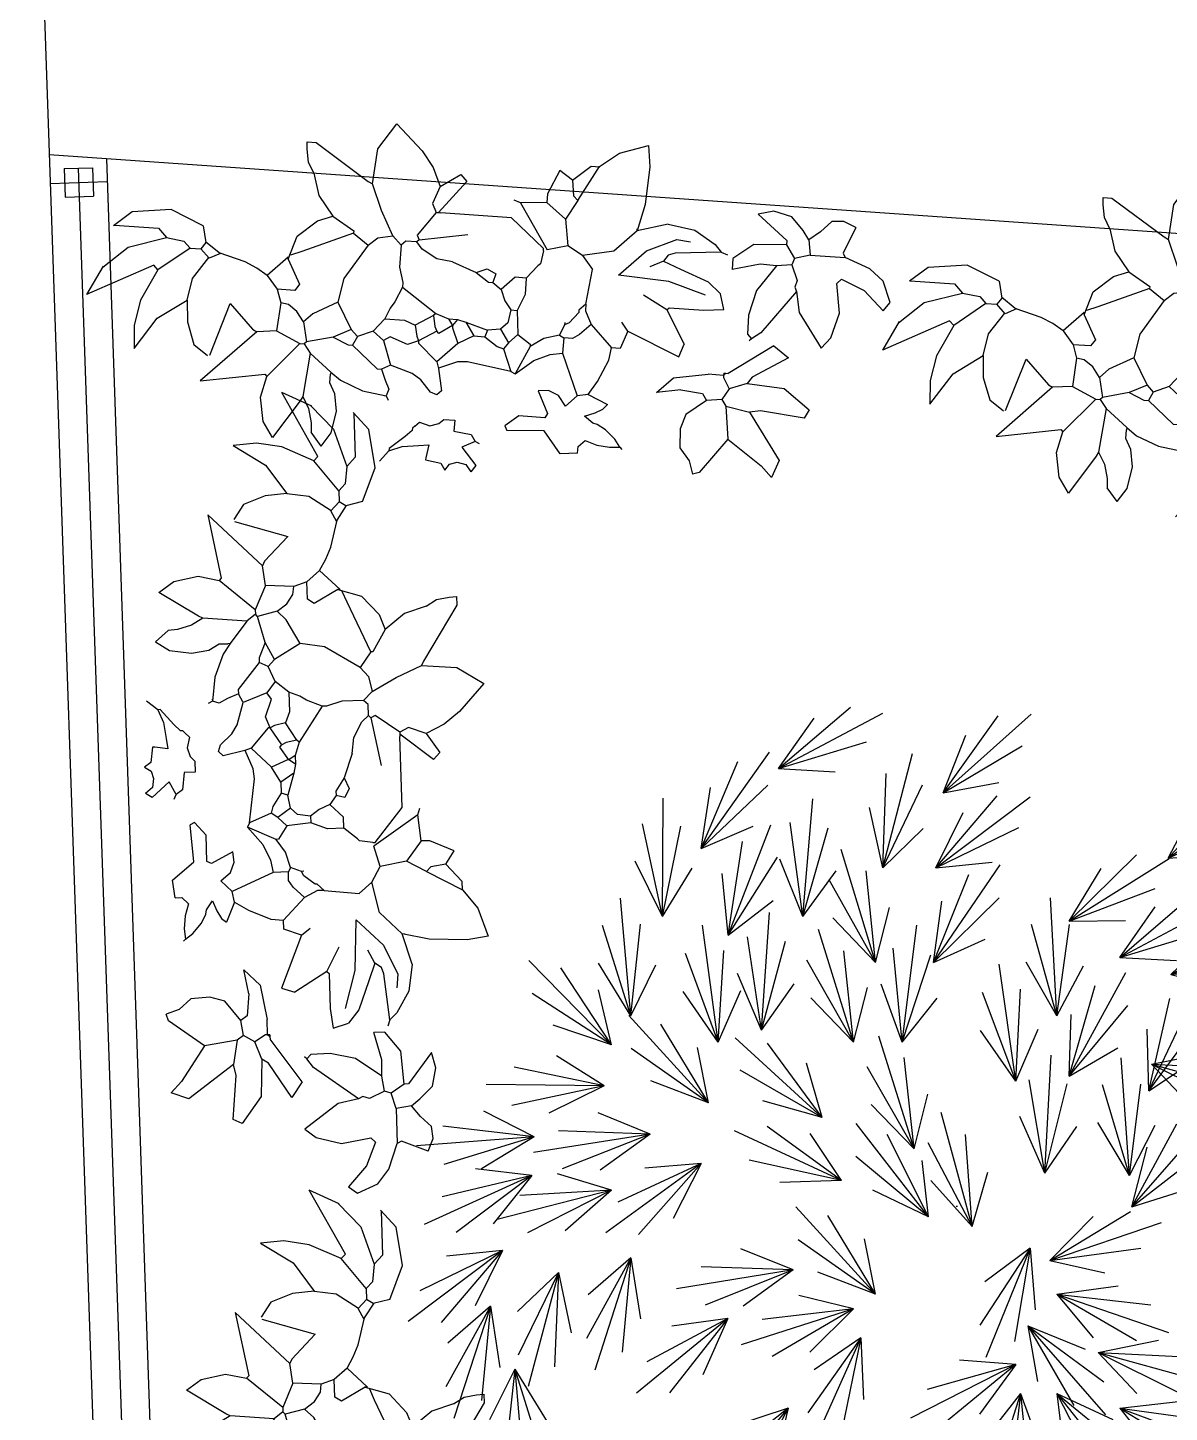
# Model space of a CAD drawing. Extents: x 4528.4 to 4562.1, y -3722.5 to -3696.6.
# Drawn here: x 4530.965 to 4532.969, y -3703.905 to -3701.476 of the extents above; entities that cross this region are included whole.
import ezdxf

# ---------------------------------------------------------------- set-up
doc = ezdxf.new("R2010")
doc.units = 0
doc.layers.get('0').update_dxf_attribs({"true_color": 0xffffff})
for name, color, linetype, true_color in [('alberi', 74, 'Continuous', 0x4c9900), ('infissi', 83, 'Continuous', 0x7fcc66), ('planim', 1, 'Continuous', 0xff0000), ('retino', 4, 'Continuous', 0x00ffff), ('verde', 82, 'Continuous', 0x33cc00)]:
    doc.layers.add(name, color=color, linetype=linetype, true_color=true_color)

# ---------------------------------------------------------------- blocks, each defined once
blk = doc.blocks.new('albero032')
for p, q in [((-0.044, 0.8081), (0.0551, 0.9786)), ((-0.044, 0.8081), (0.0039, 0.9586)), ((0.0652, 0.7919), (0.1736, 0.9567)), ((0.0652, 0.7919), (0.1213, 0.9395)), ((-0.044, 0.8081), (0.0574, 0.9236)), ((-0.044, 0.8081), (-0.0379, 0.911)), ((-0.125, 0.7069), (-0.0926, 0.9015)), ((0.0652, 0.7919), (0.1729, 0.9017)), ((0.0652, 0.7919), (0.077, 0.8943)), ((0.1542, 0.7797), (0.2757, 0.8807)), ((-0.125, 0.7069), (-0.1335, 0.8647)), ((0.1542, 0.7797), (0.3297, 0.8699)), ((0.1542, 0.7797), (0.2149, 0.8631)), ((-0.125, 0.7069), (-0.071, 0.8509)), ((-0.044, 0.8081), (0.0389, 0.8532)), ((0.0652, 0.7919), (0.1505, 0.8324)), ((0.1542, 0.7797), (0.302, 0.8224)), ((-0.6606, 0.6163), (-0.5895, 0.8004)), ((-0.125, 0.7069), (-0.1557, 0.8054)), ((-0.6606, 0.6163), (-0.637, 0.7725)), ((-0.5134, 0.5815), (-0.4873, 0.7771)), ((-0.125, 0.7069), (-0.0634, 0.7785)), ((-0.04, 0.6948), (0.0909, 0.7833)), ((-0.04, 0.6948), (0.0286, 0.7718)), ((-0.04, 0.6948), (0.1435, 0.7672)), ((0.1542, 0.7797), (0.2484, 0.773)), ((0.2554, 0.7231), (0.3471, 0.7702)), ((-0.6606, 0.6163), (-0.5786, 0.7464)), ((-0.2221, 0.5532), (-0.1981, 0.749)), ((0.1057, 0.6301), (0.2111, 0.7477)), ((0.1057, 0.6301), (0.2661, 0.7449)), ((0.2554, 0.7231), (0.4094, 0.7584)), ((-0.6606, 0.6163), (-0.6707, 0.719)), ((-0.5134, 0.5815), (-0.5269, 0.7389)), ((-0.5134, 0.5815), (-0.4641, 0.7272)), ((-0.04, 0.6948), (0.1112, 0.7226)), ((0.1057, 0.6301), (0.1535, 0.7214)), ((0.2554, 0.7231), (0.4526, 0.7244)), ((0.2554, 0.7231), (0.3364, 0.6746)), ((0.2554, 0.7231), (0.4065, 0.6945)), ((-0.7614, 0.5036), (-0.7418, 0.6999)), ((-0.4487, 0.537), (-0.3629, 0.7147)), ((-0.2221, 0.5532), (-0.2373, 0.7104)), ((-0.2221, 0.5532), (-0.1743, 0.6994)), ((-0.04, 0.6948), (0.0531, 0.6788)), ((0.2149, 0.6705), (0.3144, 0.6977)), ((-0.6606, 0.6163), (-0.5857, 0.674)), ((-0.5134, 0.5815), (-0.5473, 0.6789)), ((-0.4487, 0.537), (-0.4125, 0.6908)), ((0.1057, 0.6301), (0.2456, 0.6938)), ((0.2149, 0.6705), (0.3729, 0.6734)), ((-0.7614, 0.5036), (-0.7802, 0.6605)), ((-0.7614, 0.5036), (-0.7169, 0.6508)), ((-0.6186, 0.4561), (-0.6001, 0.6525)), ((-0.5134, 0.5815), (-0.4541, 0.655)), ((-0.4487, 0.537), (-0.3564, 0.6601)), ((-0.2221, 0.5532), (-0.257, 0.6503)), ((0.2149, 0.6705), (0.4082, 0.6312)), ((0.2149, 0.6705), (0.2842, 0.6064)), ((0.2149, 0.6705), (0.3569, 0.6114)), ((-0.4487, 0.537), (-0.4505, 0.6402)), ((-0.2221, 0.5532), (-0.1636, 0.6274)), ((-0.1209, 0.5654), (0.0148, 0.6462)), ((-0.1209, 0.5654), (-0.048, 0.6383)), ((-0.1209, 0.5654), (0.0664, 0.6271)), ((0.1057, 0.6301), (0.1999, 0.6372)), ((-0.6186, 0.4561), (-0.6382, 0.6129)), ((-0.6186, 0.4561), (-0.5749, 0.6036)), ((0.1502, 0.5815), (0.2504, 0.6057)), ((-0.7614, 0.5036), (-0.7985, 0.5999)), ((-0.7614, 0.5036), (-0.7046, 0.5791)), ((-0.4527, 0.3914), (-0.5079, 0.5808)), ((-0.4487, 0.537), (-0.3694, 0.5884)), ((-0.2504, 0.3995), (-0.299, 0.5907)), ((-0.1209, 0.5654), (0.0317, 0.5844)), ((-0.0279, 0.4723), (0.0888, 0.5789)), ((0.1502, 0.5815), (0.3422, 0.5364)), ((0.1502, 0.5815), (0.2176, 0.5153)), ((0.1502, 0.5815), (0.2903, 0.5182)), ((0.1502, 0.5815), (0.3081, 0.5796)), ((-0.1209, 0.5654), (-0.0289, 0.544)), ((-0.0279, 0.4723), (0.1432, 0.5706)), ((-0.0279, 0.4723), (0.0288, 0.5585)), ((-0.6186, 0.4561), (-0.6562, 0.5522)), ((-0.4527, 0.3914), (-0.4665, 0.5446)), ((-0.2504, 0.3995), (-0.3216, 0.5405)), ((-0.2504, 0.3995), (-0.2589, 0.5531)), ((-0.2059, 0.4561), (-0.0739, 0.543)), ((-0.2059, 0.4561), (-0.1363, 0.5323)), ((-0.651, 0.3388), (-0.7141, 0.5257)), ((-0.6186, 0.4561), (-0.5622, 0.5319)), ((-0.4527, 0.3914), (-0.5288, 0.5299)), ((-0.2059, 0.4561), (-0.0215, 0.5262)), ((-0.0279, 0.4723), (0.1177, 0.5218)), ((-0.651, 0.3388), (-0.6712, 0.4913)), ((-0.5134, 0.3105), (-0.5713, 0.4991)), ((-0.2504, 0.3995), (-0.2228, 0.4898)), ((0.4132, 0.3146), (0.4865, 0.4977)), ((-0.7076, 0.3065), (-0.8229, 0.4665)), ((-0.651, 0.3388), (-0.7328, 0.474)), ((-0.5134, 0.3105), (-0.5293, 0.4635)), ((-0.4527, 0.3914), (-0.5231, 0.4668)), ((-0.4527, 0.3914), (-0.4282, 0.4826)), ((-0.3637, 0.2782), (-0.3111, 0.4683)), ((-0.2504, 0.3995), (-0.3181, 0.4773)), ((-0.2059, 0.4561), (-0.0543, 0.4821)), ((-0.0279, 0.4723), (0.0666, 0.47)), ((0.3201, 0.2741), (0.3531, 0.4686)), ((0.4132, 0.3146), (0.4387, 0.4705)), ((-0.7076, 0.3065), (-0.7718, 0.4462)), ((-0.5134, 0.3105), (-0.5914, 0.4479)), ((-0.2221, 0.3712), (-0.0804, 0.441)), ((-0.2059, 0.4561), (-0.113, 0.439)), ((0.4132, 0.3146), (0.4968, 0.4437)), ((-0.651, 0.3388), (-0.6303, 0.431)), ((-0.3637, 0.2782), (-0.3556, 0.4359)), ((-0.2221, 0.3712), (-0.1436, 0.4382)), ((-0.2221, 0.3712), (-0.0304, 0.418)), ((0.3201, 0.2741), (0.3121, 0.4319)), ((0.3201, 0.2741), (0.3745, 0.418)), ((0.4132, 0.3146), (0.4043, 0.4173)), ((0.4941, 0.3227), (0.6036, 0.4365)), ((0.4941, 0.3227), (0.6584, 0.4318)), ((-0.7076, 0.3065), (-0.8256, 0.4116)), ((-0.651, 0.3388), (-0.7245, 0.4112)), ((-0.7076, 0.3065), (-0.715, 0.4006)), ((-0.5417, 0.2256), (-0.6349, 0.3995)), ((-0.5134, 0.3105), (-0.4902, 0.4021)), ((-0.3637, 0.2782), (-0.2949, 0.4157)), ((0.2109, 0.2256), (0.2795, 0.4105)), ((0.4941, 0.3227), (0.5451, 0.4123)), ((-0.5417, 0.2256), (-0.5869, 0.3726)), ((-0.5134, 0.3105), (-0.5848, 0.3849)), ((-0.3637, 0.2782), (-0.3839, 0.3793)), ((-0.125, 0.2458), (-0.2739, 0.3751)), ((-0.2221, 0.3712), (-0.0685, 0.3782)), ((-0.2221, 0.3712), (-0.132, 0.3427)), ((0.1178, 0.1892), (0.1704, 0.3793)), ((0.2109, 0.2256), (0.2324, 0.3821)), ((0.3201, 0.2741), (0.2897, 0.3727)), ((0.4132, 0.3146), (0.4887, 0.3713)), ((0.4941, 0.3227), (0.6362, 0.3815)), ((-0.7076, 0.3065), (-0.7992, 0.354)), ((-0.3192, 0.2741), (-0.4975, 0.3584)), ((-0.3192, 0.2741), (-0.443, 0.3654)), ((-0.3192, 0.2741), (-0.3712, 0.3529)), ((-0.125, 0.2458), (-0.2195, 0.3671)), ((0.2109, 0.2256), (0.2912, 0.3567)), ((-0.5417, 0.2256), (-0.6448, 0.3453)), ((-0.3637, 0.2782), (-0.2949, 0.3429)), ((-0.125, 0.2458), (-0.1538, 0.3358)), ((0.1178, 0.1892), (0.1259, 0.3469)), ((0.1178, 0.1892), (0.1866, 0.3267)), ((0.2109, 0.2256), (0.1994, 0.3281)), ((0.3201, 0.2741), (0.382, 0.3455)), ((0.4941, 0.3227), (0.5885, 0.3265)), ((-0.6024, 0.1406), (-0.707, 0.3079)), ((-0.5417, 0.2256), (-0.5366, 0.3199)), ((-0.3192, 0.2741), (-0.4732, 0.309)), ((-0.125, 0.2458), (-0.2639, 0.321)), ((0.0207, 0.1204), (0.0849, 0.3069)), ((0.571, 0.2701), (0.6593, 0.3234)), ((0.571, 0.2701), (0.7221, 0.316)), ((-0.6024, 0.1406), (-0.6573, 0.2843)), ((-0.5417, 0.2256), (-0.6262, 0.2848)), ((-0.1776, 0.2418), (-0.2616, 0.2848)), ((-0.0359, 0.1083), (-0.099, 0.2952)), ((0.1178, 0.1892), (0.0976, 0.2903)), ((0.2109, 0.2256), (0.2849, 0.2842)), ((0.304, 0.1892), (0.4348, 0.2776)), ((0.571, 0.2701), (0.7677, 0.2851)), ((-0.3192, 0.2741), (-0.4223, 0.2714)), ((-0.1776, 0.2418), (-0.3302, 0.2604)), ((-0.125, 0.2458), (-0.2249, 0.2711)), ((-0.0359, 0.1083), (-0.0561, 0.2607)), ((0.0207, 0.1204), (0.0385, 0.2774)), ((0.304, 0.1892), (0.3726, 0.2662)), ((0.304, 0.1892), (0.4875, 0.2615)), ((0.571, 0.2701), (0.6552, 0.2274)), ((0.571, 0.2701), (0.7237, 0.2521)), ((-0.6024, 0.1406), (-0.7132, 0.2532)), ((-0.6024, 0.1406), (-0.6036, 0.2351)), ((-0.3435, 0.1406), (-0.5166, 0.2353)), ((-0.3435, 0.1406), (-0.4617, 0.239)), ((-0.1776, 0.2418), (-0.3743, 0.2275)), ((-0.1776, 0.2418), (-0.3289, 0.1964)), ((-0.1776, 0.2418), (-0.266, 0.1888)), ((-0.0359, 0.1083), (-0.1177, 0.2434)), ((0.0207, 0.1204), (0.0978, 0.2535)), ((0.1178, 0.1892), (0.1866, 0.2539)), ((0.1866, 0.1204), (0.2865, 0.2428)), ((0.1866, 0.1204), (0.3415, 0.2426)), ((0.393, 0.1811), (0.5336, 0.2531)), ((0.393, 0.1811), (0.4704, 0.2492)), ((-0.3435, 0.1406), (-0.3908, 0.2224)), ((0.0207, 0.1204), (0.0067, 0.2226)), ((0.1866, 0.1204), (0.2301, 0.2139)), ((0.304, 0.1892), (0.4552, 0.217)), ((0.393, 0.1811), (0.5839, 0.2307)), ((0.5467, 0.2175), (0.5368, 0.1236)), ((0.5467, 0.2175), (0.6308, 0.0391)), ((0.5467, 0.2175), (0.5842, 0.0684)), ((0.5467, 0.2175), (0.6435, 0.0926)), ((0.5467, 0.2175), (0.628, 0.154)), ((0.6236, 0.2175), (0.7888, 0.1097)), ((0.6236, 0.2175), (0.6644, 0.1323)), ((0.6236, 0.2175), (0.7338, 0.1102)), ((0.6236, 0.2175), (0.7715, 0.1619)), ((0.6236, 0.2175), (0.7261, 0.2061)), ((-0.6024, 0.1406), (-0.6906, 0.1941)), ((-0.0359, 0.1083), (-0.0153, 0.2004)), ((0.0733, 0.0719), (0.2222, 0.2013)), ((0.0733, 0.0719), (0.1672, 0.1989)), ((0.1866, 0.1204), (0.3234, 0.1906)), ((0.304, 0.1892), (0.397, 0.1732)), ((0.393, 0.1811), (0.5465, 0.1904)), ((-0.4446, 0.1204), (-0.528, 0.1649)), ((-0.3435, 0.1406), (-0.4952, 0.1845)), ((-0.0359, 0.1083), (-0.1094, 0.1807)), ((0.0207, 0.1204), (0.0933, 0.1808)), ((0.0733, 0.0719), (0.1123, 0.1674)), ((0.393, 0.1811), (0.4834, 0.1539)), ((-0.4446, 0.1204), (-0.5969, 0.1415)), ((-0.3435, 0.1406), (-0.4465, 0.144)), ((-0.1816, 0.1002), (-0.2596, 0.1534)), ((0.0733, 0.0719), (0.2066, 0.1485)), ((0.3161, 0.1366), (0.4182, 0.1513)), ((-0.4446, 0.1204), (-0.6416, 0.1094)), ((-0.4446, 0.1204), (-0.5967, 0.0776)), ((-0.4446, 0.1204), (-0.5339, 0.0689)), ((-0.1816, 0.1002), (-0.3307, 0.1377)), ((0.1866, 0.1204), (0.2804, 0.1319)), ((0.3161, 0.1366), (0.5031, 0.0738)), ((0.3161, 0.1366), (0.377, 0.0644)), ((0.3161, 0.1366), (0.4497, 0.0605)), ((0.3161, 0.1366), (0.4732, 0.12)), ((-0.1816, 0.1002), (-0.3786, 0.1106)), ((-0.1816, 0.1002), (-0.3374, 0.0741)), ((-0.1816, 0.1002), (-0.276, 0.0586)), ((0.1866, 0.0597), (0.2836, 0.0948)), ((0.4375, 0.1083), (0.5766, -0.0316)), ((0.4375, 0.1083), (0.4596, 0.0165)), ((0.4375, 0.1083), (0.5229, -0.0196)), ((0.4375, 0.1083), (0.5705, 0.0231)), ((0.4375, 0.1083), (0.5353, 0.0758)), ((0.6398, 0.1123), (0.6316, 0.0182)), ((0.6398, 0.1123), (0.7271, -0.0646)), ((0.6398, 0.1123), (0.68, -0.0361)), ((0.6398, 0.1123), (0.7388, -0.0108)), ((0.6398, 0.1123), (0.7222, 0.0503)), ((0.7855, -0.0616), (0.8876, 0.1072)), ((-0.8169, -0.0697), (-0.9485, 0.0772)), ((-0.6915, -0.0818), (-0.8103, 0.0756)), ((-0.3354, 0.0517), (-0.4222, 0.0888)), ((-0.0562, 0.0759), (0.0466, 0.0841)), ((-0.0562, 0.0759), (0.1264, 0.0013)), ((-0.0562, 0.0759), (0, 0)), ((-0.0562, 0.0759), (0.0723, -0.0086)), ((-0.0562, 0.0759), (0.0995, 0.0493)), ((0.0733, 0.0719), (0.1664, 0.0878)), ((0.1866, 0.0597), (0.3438, 0.0752)), ((0.7855, -0.0616), (0.836, 0.0881)), ((-0.8169, -0.0697), (-0.8955, 0.0625)), ((-0.6915, -0.0818), (-0.7587, 0.0565)), ((-0.3354, 0.0517), (-0.5307, 0.0238)), ((-0.3354, 0.0517), (-0.4889, 0.0597)), ((-0.3354, 0.0517), (-0.4832, -0.0041)), ((-0.3354, 0.0517), (-0.42, -0.0074)), ((0.138, 0.0517), (0.131, -0.0425)), ((0.138, 0.0517), (0.2275, -0.1241)), ((0.138, 0.0517), (0.1801, -0.0963)), ((0.138, 0.0517), (0.2385, -0.0702)), ((0.138, 0.0517), (0.2212, -0.0093)), ((0.1866, 0.0597), (0.3824, 0.036)), ((0.1866, 0.0597), (0.2608, 0.0014)), ((0.1866, 0.0597), (0.3328, 0.0122)), ((0.7855, -0.0616), (0.8889, 0.0522)), ((-0.8169, -0.0697), (-0.8342, 0.0231)), ((-0.5336, -0.0859), (-0.6964, 0.0255)), ((-0.5336, -0.0859), (-0.6414, 0.0238)), ((0.3444, 0.0233), (0.4939, -0.1054)), ((0.3444, 0.0233), (0.3736, -0.0665)), ((0.3444, 0.0233), (0.4394, -0.0976)), ((0.3444, 0.0233), (0.4836, -0.0513)), ((0.3444, 0.0233), (0.4445, -0.0015)), ((0.7855, -0.0616), (0.7934, 0.0412)), ((-0.8169, -0.0697), (-0.9453, 0.0223)), ((-0.6915, -0.0818), (-0.8117, 0.0206)), ((-0.6915, -0.0818), (-0.7009, 0.0121)), ((-0.5336, -0.0859), (-0.5726, 0.0002)), ((-0.0926, -0.0212), (-0.1834, 0.0049)), ((-0.0926, -0.0212), (-0.2829, -0.0731)), ((-0.0926, -0.0212), (-0.246, -0.0323)), ((-0.0926, -0.0212), (-0.2323, -0.0948)), ((-0.0926, -0.0212), (-0.1692, -0.0902)), ((0.2837, -0.009), (0.2639, -0.1014)), ((0.2837, -0.009), (0.3485, -0.1953)), ((0.2837, -0.009), (0.3053, -0.1613)), ((0.2837, -0.009), (0.3667, -0.1434)), ((0.2837, -0.009), (0.3578, -0.0807)), ((0.4901, -0.009), (0.4741, -0.1021)), ((0.4901, -0.009), (0.5625, -0.1925)), ((0.4901, -0.009), (0.518, -0.1602)), ((0.4901, -0.009), (0.5786, -0.1399)), ((0.4901, -0.009), (0.5671, -0.0776)), ((0.7855, -0.0616), (0.8692, -0.0179)), ((-0.8169, -0.0697), (-0.9129, -0.0321)), ((-0.6915, -0.0818), (-0.784, -0.0363)), ((-0.5336, -0.0859), (-0.6803, -0.0271)), ((-0.5336, -0.0859), (-0.6359, -0.0722)), ((-0.4001, -0.1385), (-0.5462, -0.0903)), ((-0.4001, -0.1385), (-0.4741, -0.0798)), ((0.7086, -0.1991), (0.8578, -0.0701)), ((0.7086, -0.1991), (0.8028, -0.0723)), ((-0.6915, -0.1708), (-0.83, -0.1042)), ((-0.6915, -0.1708), (-0.7572, -0.103)), ((-0.4001, -0.1385), (-0.5958, -0.1139)), ((-0.2221, -0.1182), (-0.3137, -0.0955)), ((-0.1088, -0.094), (-0.2644, -0.2152)), ((-0.1088, -0.094), (-0.246, -0.1633)), ((-0.1088, -0.094), (-0.2094, -0.2157)), ((-0.1088, -0.094), (-0.2026, -0.1049)), ((-0.1088, -0.094), (-0.1529, -0.1872)), ((0.7086, -0.1991), (0.7478, -0.1038)), ((-0.6915, -0.1708), (-0.8824, -0.1212)), ((-0.4001, -0.1385), (-0.5574, -0.1533)), ((-0.4001, -0.1385), (-0.4972, -0.1731)), ((-0.2221, -0.1182), (-0.4104, -0.1771)), ((-0.2221, -0.1182), (-0.3749, -0.135)), ((-0.2221, -0.1182), (-0.359, -0.1969)), ((-0.2221, -0.1182), (-0.2961, -0.19)), ((0.7086, -0.1991), (0.8421, -0.1228)), ((-0.5336, -0.1829), (-0.6251, -0.1594)), ((-0.8574, -0.3447), (-0.9501, -0.1707)), ((-0.6915, -0.1708), (-0.8493, -0.1652)), ((-0.6915, -0.1708), (-0.7923, -0.1926)), ((-0.5336, -0.1829), (-0.7224, -0.2401)), ((-0.5336, -0.1829), (-0.6866, -0.1983)), ((-0.5336, -0.1829), (-0.6713, -0.2605)), ((-0.5336, -0.1829), (-0.6083, -0.2541)), ((0.0207, -0.1829), (-0.1252, -0.3157)), ((0.0207, -0.1829), (-0.1108, -0.2626)), ((0.0207, -0.1829), (-0.072, -0.201)), ((0.0207, -0.1829), (-0.0703, -0.3121)), ((0.0207, -0.1829), (-0.0161, -0.2793)), ((0.7086, -0.1991), (0.8017, -0.1834)), ((-0.8574, -0.3447), (-0.9022, -0.1977)), ((-0.4001, -0.2194), (-0.4917, -0.1964)), ((0.0935, -0.2072), (0.1966, -0.2026)), ((0.0935, -0.2072), (0.2734, -0.2881)), ((0.0935, -0.2072), (0.147, -0.2851)), ((0.0935, -0.2072), (0.219, -0.2961)), ((0.0935, -0.2072), (0.2482, -0.2392)), ((0.6074, -0.2962), (0.728, -0.1941)), ((0.6074, -0.2962), (0.782, -0.2044)), ((-0.8574, -0.3447), (-0.9601, -0.2248)), ((-0.4001, -0.2194), (-0.5885, -0.2778)), ((-0.4001, -0.2194), (-0.553, -0.2357)), ((-0.4001, -0.2194), (-0.5373, -0.2977)), ((-0.4001, -0.2194), (-0.4743, -0.291)), ((0.045, -0.2194), (0.023, -0.3112)), ((0.045, -0.2194), (0.1054, -0.4071)), ((0.045, -0.2194), (0.063, -0.3721)), ((0.045, -0.2194), (0.1248, -0.3556)), ((0.045, -0.2194), (0.1174, -0.2928)), ((0.6074, -0.2962), (0.6673, -0.2122)), ((-0.8574, -0.3447), (-0.852, -0.2504)), ((-0.6105, -0.3043), (-0.6868, -0.2485)), ((-0.1695, -0.2396), (-0.2597, -0.3641)), ((-0.1695, -0.2396), (-0.2523, -0.4186)), ((-0.1695, -0.2396), (-0.2479, -0.2922)), ((-0.1695, -0.2396), (-0.2031, -0.3939)), ((-0.1695, -0.2396), (-0.166, -0.3426)), ((0.2433, -0.2638), (0.3424, -0.2354)), ((0.6074, -0.2962), (0.7548, -0.2522)), ((-0.6105, -0.3043), (-0.7583, -0.2619)), ((-0.2747, -0.2719), (-0.4078, -0.4175)), ((-0.2747, -0.2719), (-0.3984, -0.3633)), ((-0.2747, -0.2719), (-0.3653, -0.2984)), ((-0.2747, -0.2719), (-0.3535, -0.4089)), ((-0.2747, -0.2719), (-0.3025, -0.3712)), ((0.2433, -0.2638), (0.4011, -0.259)), ((0.2433, -0.2638), (0.437, -0.3007)), ((0.2433, -0.2638), (0.3134, -0.3271)), ((0.2433, -0.2638), (0.386, -0.3211)), ((-0.8574, -0.3447), (-0.9417, -0.2854)), ((-0.6105, -0.3043), (-0.8071, -0.2874)), ((0.4982, -0.3447), (0.5881, -0.2943)), ((0.6074, -0.2962), (0.7017, -0.3021)), ((-0.6105, -0.3043), (-0.7671, -0.3252)), ((-0.6105, -0.3043), (-0.7062, -0.3427)), ((-0.4204, -0.3731), (-0.4976, -0.3187)), ((-0.0198, -0.3205), (-0.0552, -0.408)), ((-0.0198, -0.3205), (-0.0248, -0.4742)), ((-0.0198, -0.3205), (0.0118, -0.5152)), ((-0.0198, -0.3205), (0.0388, -0.4672)), ((-0.0198, -0.3205), (0.0409, -0.4039)), ((0.4982, -0.3447), (0.6507, -0.3038)), ((-0.5793, -0.4289), (-0.7093, -0.3467)), ((-0.4204, -0.3731), (-0.5689, -0.3334)), ((0.2109, -0.3286), (0.3609, -0.4567)), ((0.2109, -0.3286), (0.2404, -0.4183)), ((0.2109, -0.3286), (0.3064, -0.4491)), ((0.2109, -0.3286), (0.3504, -0.4026)), ((0.2109, -0.3286), (0.3111, -0.353)), ((0.4982, -0.3447), (0.6952, -0.3361)), ((0.4982, -0.3447), (0.581, -0.3902)), ((0.4982, -0.3447), (0.6502, -0.3677)), ((-0.7238, -0.4742), (-0.8846, -0.3599)), ((-0.7238, -0.4742), (-0.8297, -0.3626)), ((-0.5793, -0.4289), (-0.7632, -0.3576)), ((-0.5793, -0.4289), (-0.6368, -0.354)), ((-0.4204, -0.3731), (-0.6172, -0.3599)), ((0.3727, -0.3569), (0.4755, -0.3487)), ((0.3727, -0.3569), (0.5553, -0.4315)), ((0.3727, -0.3569), (0.4289, -0.4328)), ((0.3727, -0.3569), (0.5012, -0.4414)), ((0.3727, -0.3569), (0.5284, -0.3835)), ((-0.7238, -0.4742), (-0.7612, -0.3874)), ((-0.4204, -0.3731), (-0.5765, -0.397)), ((-0.4204, -0.3731), (-0.5153, -0.4133)), ((0.6317, -0.4904), (0.7438, -0.3791)), ((0.6317, -0.4904), (0.7985, -0.385)), ((-0.7238, -0.4742), (-0.8694, -0.4128)), ((-0.5793, -0.4289), (-0.7354, -0.4051)), ((-0.4001, -0.4459), (-0.4866, -0.408)), ((0.6317, -0.4904), (0.6847, -0.4019)), ((-0.5793, -0.4289), (-0.6819, -0.4389)), ((-0.4001, -0.4459), (-0.5536, -0.4365)), ((0.0612, -0.4297), (0.1861, -0.5824)), ((0.0612, -0.4297), (0.0743, -0.5232)), ((0.0612, -0.4297), (0.1338, -0.5652)), ((0.0612, -0.4297), (0.1853, -0.5273)), ((0.0612, -0.4297), (0.1554, -0.4715)), ((0.3727, -0.4337), (0.5199, -0.5651)), ((0.3727, -0.4337), (0.4003, -0.5241)), ((0.3727, -0.4337), (0.4656, -0.5563)), ((0.3727, -0.4337), (0.5106, -0.5109)), ((0.3727, -0.4337), (0.4724, -0.4604)), ((0.6317, -0.4904), (0.7751, -0.4348)), ((-0.7238, -0.4742), (-0.8258, -0.4587)), ((-0.4001, -0.4459), (-0.5956, -0.472)), ((-0.4001, -0.4459), (-0.5484, -0.5003)), ((-0.4001, -0.4459), (-0.4852, -0.5041)), ((-0.299, -0.462), (-0.4448, -0.5948)), ((-0.299, -0.462), (-0.4305, -0.5417)), ((-0.299, -0.462), (-0.3917, -0.4801)), ((-0.299, -0.462), (-0.3899, -0.5912)), ((-0.299, -0.462), (-0.3358, -0.5584)), ((-0.1978, -0.4742), (-0.0817, -0.6336)), ((-0.1978, -0.4742), (-0.1899, -0.5683)), ((-0.1978, -0.4742), (-0.1329, -0.6136)), ((-0.1978, -0.4742), (-0.0793, -0.5786)), ((-0.1978, -0.4742), (-0.106, -0.5212)), ((-0.6105, -0.5389), (-0.7612, -0.5082)), ((-0.6105, -0.5389), (-0.6909, -0.4893)), ((0.2635, -0.4863), (0.3933, -0.6349)), ((0.2635, -0.4863), (0.2797, -0.5794)), ((0.2635, -0.4863), (0.3405, -0.6194)), ((0.2635, -0.4863), (0.3908, -0.5799)), ((0.2635, -0.4863), (0.3591, -0.5251)), ((0.6317, -0.4904), (0.7261, -0.4887)), ((0.5427, -0.551), (0.6375, -0.5105)), ((0.5427, -0.551), (0.6987, -0.5266)), ((-0.6105, -0.5389), (-0.8078, -0.5374)), ((-0.6105, -0.5389), (-0.765, -0.572)), ((-0.6105, -0.5389), (-0.7029, -0.5847)), ((-0.4446, -0.5915), (-0.5294, -0.5498)), ((0.5427, -0.551), (0.7395, -0.5635)), ((0.5427, -0.551), (0.6201, -0.6051)), ((0.5427, -0.551), (0.6914, -0.5901)), ((-0.4446, -0.5915), (-0.5976, -0.5754)), ((-0.2464, -0.5591), (-0.2825, -0.6464)), ((-0.2464, -0.5591), (-0.2525, -0.7128)), ((-0.2464, -0.5591), (-0.2162, -0.7541)), ((-0.2464, -0.5591), (-0.1889, -0.7063)), ((-0.2464, -0.5591), (-0.1863, -0.643)), ((-0.04, -0.5915), (0.0619, -0.5755)), ((0.4051, -0.5794), (0.5078, -0.5704)), ((-0.4446, -0.5915), (-0.6411, -0.609)), ((-0.4446, -0.5915), (-0.5952, -0.6393)), ((-0.4446, -0.5915), (-0.5322, -0.6459)), ((-0.04, -0.5915), (0.1477, -0.6521)), ((-0.04, -0.5915), (0.0218, -0.6629)), ((-0.04, -0.5915), (0.0945, -0.666)), ((-0.04, -0.5915), (0.1173, -0.6062)), ((0.4051, -0.5794), (0.5882, -0.6526)), ((0.4051, -0.5794), (0.4618, -0.6549)), ((0.4051, -0.5794), (0.5342, -0.6629)), ((0.4051, -0.5794), (0.561, -0.6048)), ((-0.3961, -0.6238), (-0.5365, -0.7624)), ((-0.3961, -0.6238), (-0.5243, -0.7088)), ((-0.3961, -0.6238), (-0.488, -0.6456)), ((-0.3961, -0.6238), (-0.4817, -0.7565)), ((-0.3961, -0.6238), (-0.429, -0.7216)), ((-0.1533, -0.6238), (-0.1806, -0.7143)), ((-0.1533, -0.6238), (-0.104, -0.8148)), ((-0.1533, -0.6238), (-0.1442, -0.7773)), ((-0.1533, -0.6238), (-0.0816, -0.7646)), ((-0.1533, -0.6238), (-0.0853, -0.7014)), ((0.3566, -0.6117), (0.4907, -0.7563)), ((0.3566, -0.6117), (0.3755, -0.7042)), ((0.3566, -0.6117), (0.4375, -0.7425)), ((0.3566, -0.6117), (0.4865, -0.7015)), ((0.3566, -0.6117), (0.4532, -0.6476)), ((-0.3273, -0.636), (-0.3773, -0.7161)), ((-0.3273, -0.636), (-0.3587, -0.7865)), ((-0.3273, -0.636), (-0.3296, -0.8332)), ((-0.3273, -0.636), (-0.2948, -0.7906)), ((-0.3273, -0.636), (-0.2819, -0.7286)), ((-0.0157, -0.7128), (0.0852, -0.6916)), ((-0.0157, -0.7128), (0.1749, -0.7635)), ((-0.0157, -0.7128), (0.0497, -0.781)), ((-0.0157, -0.7128), (0.1225, -0.7802)), ((-0.0157, -0.7128), (0.1421, -0.7193)), ((0.1461, -0.7856), (0.2339, -0.7314)), ((0.1461, -0.7856), (0.2968, -0.7382)), ((-0.2423, -0.7533), (-0.2849, -0.8376)), ((-0.2423, -0.7533), (-0.2601, -0.906)), ((-0.2423, -0.7533), (-0.2269, -0.9499)), ((-0.2423, -0.7533), (-0.1961, -0.9043)), ((-0.2423, -0.7533), (-0.1888, -0.8414)), ((-0.1776, -0.7573), (-0.1887, -0.8511)), ((-0.1776, -0.7573), (-0.0958, -0.9368)), ((-0.1776, -0.7573), (-0.142, -0.9069)), ((-0.1776, -0.7573), (-0.0825, -0.8835)), ((-0.1776, -0.7573), (-0.0971, -0.8219)), ((0.1461, -0.7856), (0.3427, -0.7687)), ((0.1461, -0.7856), (0.2308, -0.8276)), ((0.1461, -0.7856), (0.299, -0.8022)), ((-0.0521, -0.8059), (0.0664, -0.9636)), ((-0.0521, -0.8059), (-0.0429, -0.8999)), ((-0.0521, -0.8059), (0.0148, -0.9443)), ((-0.0521, -0.8059), (0.0679, -0.9086)), ((-0.0521, -0.8059), (0.0403, -0.8516)), ((0.0409, -0.8261), (0.1429, -0.8105)), ((0.0409, -0.8261), (0.2285, -0.8873)), ((0.0409, -0.8261), (0.1025, -0.8977)), ((0.0409, -0.8261), (0.1752, -0.9011)), ((0.0409, -0.8261), (0.1982, -0.8413))]:
    blk.add_line(p, q)
blk = doc.blocks.new('siepe')
at = {"layer": 'alberi'}
for p, q in [((-0.3968, 0.4233), (-0.3368, 0.5158)), ((-0.3368, 0.5158), (-0.2415, 0.427)), ((0.4504, 0.4677), (0.5493, 0.501)), ((0.5493, 0.501), (0.5599, 0.427)), ((0.3834, 0.4159), (0.4504, 0.4677)), ((-0.6458, 0.4305), (-0.615, 0.4305)), ((-0.644, 0.4048), (-0.6458, 0.4305)), ((-0.6369, 0.3605), (-0.644, 0.4048)), ((-0.615, 0.4305), (-0.4228, 0.3075)), ((-0.4074, 0.2998), (-0.3968, 0.4233)), ((-0.2415, 0.427), (-0.1991, 0.3716)), ((0.246, 0.3921), (0.2076, 0.3075)), ((0.2921, 0.3613), (0.246, 0.3921)), ((0.2921, 0.3613), (0.3537, 0.4152)), ((0.3152, 0.2921), (0.3834, 0.4159)), ((0.3537, 0.4152), (0.3844, 0.4152)), ((0.5599, 0.427), (0.5528, 0.2939)), ((-0.615, 0.3229), (-0.6369, 0.3605)), ((-0.1991, 0.3716), (-0.1691, 0.3075)), ((-0.1691, 0.3075), (-0.0999, 0.3536)), ((-0.0999, 0.3536), (-0.0769, 0.3306)), ((0.2921, 0.3613), (0.2998, 0.3075)), ((-0.615, 0.3229), (-0.5919, 0.246)), ((-0.4228, 0.3075), (-0.4074, 0.2998)), ((-0.3686, 0.2088), (-0.4074, 0.2998)), ((-0.1691, 0.3075), (-0.1922, 0.246)), ((-0.0769, 0.3306), (-0.1691, 0.2153)), ((0.2076, 0.3075), (0.2076, 0.2768)), ((0.3152, 0.2921), (0.2768, 0.2229)), ((0.2998, 0.3075), (0.3152, 0.2921)), ((0.5528, 0.2939), (0.5305, 0.1999)), ((1.0049, 0.3019), (0.95, 0.2879)), ((1.0685, 0.2871), (1.0049, 0.3019)), ((-0.5919, 0.246), (-0.5381, 0.1768)), ((-0.1922, 0.246), (-0.1768, 0.2153)), ((0.1153, 0.2691), (0.0923, 0.2768)), ((0.2076, 0.2768), (0.1153, 0.2691)), ((0.1153, 0.2691), (0.2206, 0.1112)), ((0.2076, 0.2768), (0.2768, 0.2229)), ((0.95, 0.2879), (1.0576, 0.2034)), ((1.1114, 0.2418), (1.0685, 0.2871)), ((1.2097, 0.2797), (1.1729, 0.2418)), ((1.252, 0.2834), (1.2097, 0.2797)), ((1.2959, 0.2649), (1.252, 0.2834)), ((1.2959, 0.2649), (1.2575, 0.1726)), ((-0.3229, 0.123), (-0.3686, 0.2088)), ((-0.1768, 0.2153), (-0.2383, 0.1307)), ((-0.1768, 0.2153), (-0.1691, 0.2153)), ((-0.1691, 0.2153), (-0.1614, 0.2153)), ((0.0876, 0.2153), (-0.1614, 0.2153)), ((0.2076, 0.1153), (0.0876, 0.2153)), ((0.2768, 0.2229), (0.2921, 0.1307)), ((0.5305, 0.1999), (0.4536, 0.123)), ((0.6381, 0.2306), (0.5305, 0.1999)), ((0.5305, 0.1999), (0.5305, 0.2076)), ((0.6381, 0.2306), (0.7329, 0.2162)), ((0.7329, 0.2162), (0.807, 0.1718)), ((1.0576, 0.2034), (1.0576, 0.188)), ((1.1345, 0.2111), (1.1114, 0.2418)), ((1.1729, 0.2418), (1.1345, 0.2111)), ((1.1345, 0.2111), (1.1422, 0.1572)), ((-1.106, 0.1608), (-1.2412, 0.1431)), ((-0.9893, 0.1119), (-1.106, 0.1608)), ((-0.6581, 0.0979), (-0.591, 0.157)), ((-0.591, 0.157), (-0.5381, 0.1768)), ((-0.5381, 0.1768), (-0.4613, 0.1307)), ((-0.2306, 0.1153), (-0.0615, 0.1461)), ((0.5681, 0.1321), (0.6713, 0.1796)), ((0.8303, 0.1461), (0.6688, 0.1307)), ((0.6713, 0.1796), (0.7198, 0.1747)), ((0.807, 0.1718), (0.8303, 0.1461)), ((0.8303, 0.1461), (0.8533, 0.1384)), ((0.9423, 0.1803), (0.8731, 0.1265)), ((1.0576, 0.188), (0.9423, 0.1803)), ((1.0576, 0.188), (1.0884, 0.1419)), ((1.1422, 0.1572), (1.0884, 0.1419)), ((1.1422, 0.1572), (1.2652, 0.1572)), ((1.2575, 0.1726), (1.2652, 0.1572)), ((1.3544, 0.1244), (1.2652, 0.1572)), ((-1.2412, 0.1431), (-1.3032, 0.09)), ((-0.9893, 0.1119), (-0.9763, 0.0538)), ((-0.6842, 0.0154), (-0.6581, 0.0979)), ((-0.4613, 0.123), (-0.6381, 0.0461)), ((-0.4613, 0.1307), (-0.4613, 0.123)), ((-0.4613, 0.123), (-0.4074, 0.0846)), ((-0.4074, 0.0846), (-0.3756, 0.1127)), ((-0.3756, 0.1127), (-0.3229, 0.123)), ((-0.3229, 0.123), (-0.2921, 0.0923)), ((-0.2768, 0.1076), (-0.2921, 0.0923)), ((-0.2383, 0.1076), (-0.2768, 0.1076)), ((-0.2383, 0.1307), (-0.2306, 0.1153)), ((-0.2306, 0.1153), (-0.2383, 0.1076)), ((-0.2168, 0.0831), (-0.2383, 0.1076)), ((0.2076, 0.1076), (0.1999, 0.0615)), ((0.2076, 0.1076), (0.2076, 0.1153)), ((0.2921, 0.1307), (0.2206, 0.1112)), ((0.346, 0.0999), (0.2921, 0.1307)), ((0.4536, 0.123), (0.346, 0.0999)), ((0.346, 0.0999), (0.3844, 0.0538)), ((0.4758, 0.0404), (0.5681, 0.1321)), ((0.6304, 0.0999), (0.5843, 0.0769)), ((0.6458, 0.123), (0.6304, 0.0999)), ((0.6304, 0.0999), (0.6919, 0.0769)), ((0.6688, 0.1307), (0.6458, 0.123)), ((0.8731, 0.1265), (0.8731, 0.0881)), ((0.9696, 0.1133), (0.8731, 0.0881)), ((1.0269, 0.1111), (0.9626, 0.0208)), ((1.0269, 0.1111), (0.9696, 0.1133)), ((1.0807, 0.1188), (1.0269, 0.1111)), ((1.0884, 0.1419), (1.0807, 0.1188)), ((1.0807, 0.1188), (1.1037, 0.065)), ((1.4039, 0.0837), (1.3544, 0.1244)), ((-1.3007, 0.0923), (-1.1455, 0.0923)), ((-1.2468, 0.0192), (-1.1147, 0.0615)), ((-1.1455, 0.0923), (-1.1147, 0.0615)), ((-1.1147, 0.0615), (-1.0532, 0.0538)), ((-1.0532, 0.0538), (-1.0302, 0.0308)), ((-0.9763, 0.0538), (-0.9917, 0.0308)), ((-0.927, 0.0209), (-0.9778, 0.0564)), ((-0.4074, 0.0846), (-0.4843, -0.0384)), ((-0.2921, 0.0923), (-0.2921, 0.0154)), ((-0.1638, 0.0535), (-0.2168, 0.0831)), ((-0.1076, 0.0461), (-0.1638, 0.0535)), ((0.1922, 0.0538), (0.1538, 0.0077)), ((0.1999, 0.0615), (0.1922, 0.0538)), ((0.369, -0.0692), (0.3844, 0.0538)), ((0.6919, 0.0769), (0.7919, 0.0384)), ((1.1037, 0.065), (1.0961, 0.0419)), ((1.2575, 0.0804), (1.2421, 0.065)), ((1.2591, -0.0384), (1.2421, 0.065)), ((1.2575, 0.0804), (1.3403, 0.0467)), ((1.4343, 0.0112), (1.4039, 0.0837)), ((-1.3313, -0.0576), (-1.2468, 0.0192)), ((-1.0302, 0.0308), (-1.1378, -0.0538)), ((-1.0302, 0.0308), (-0.9917, 0.0308)), ((-1.0145, -0.0752), (-0.9623, 0.0017)), ((-0.961, 0), (-0.9917, 0.0308)), ((-0.9219, 0.0196), (-0.961, 0)), ((-0.8338, -0.0042), (-0.927, 0.0209)), ((-0.6842, 0.0231), (-0.7534, -0.0461)), ((-0.6842, 0.0231), (-0.6842, 0.0154)), ((-0.6842, 0.0154), (-0.6381, -0.0692)), ((-0.6381, 0.0461), (-0.6765, 0.0308)), ((-0.2921, 0.0154), (-0.2768, -0.0384)), ((-0.1076, 0.0461), (-0.0231, 0.0154)), ((-0.0231, 0.0154), (0.0154, 0.0308)), ((-0.0231, 0.0154), (0.0231, -0.0154)), ((0.0154, 0.0308), (0.0461, 0.0154)), ((0.0461, 0.0154), (0.0384, -0.0154)), ((0.1153, 0.0077), (0.0692, -0.0384)), ((0.1538, 0.0077), (0.1153, 0.0077)), ((0.1538, 0.0077), (0.1539, -0.0501)), ((0.6541, 0.0305), (0.4758, 0.0404)), ((0.7855, -0.0088), (0.6541, 0.0305)), ((0.7919, 0.0384), (0.838, 0)), ((0.8533, -0.0538), (0.838, 0)), ((0.9626, 0.0208), (0.9414, -0.0679)), ((1.1037, 0.0265), (0.9884, -0.1272)), ((1.0961, 0.0419), (1.1037, 0.0265)), ((1.1037, 0.0265), (1.1179, -0.0457)), ((1.3403, 0.0467), (1.4113, -0.0196)), ((1.4113, -0.0196), (1.4343, 0.0112)), ((-1.1532, -0.0384), (-1.3817, -0.1573)), ((-1.1378, -0.0538), (-1.1532, -0.0384)), ((-0.7918, -0.0231), (-0.8338, -0.0042)), ((-0.7534, -0.0461), (-0.7918, -0.0231)), ((-0.7534, -0.0461), (-0.715, -0.0922)), ((-0.4843, -0.0384), (-0.4997, -0.123)), ((-0.2768, -0.0384), (-0.2768, -0.0538)), ((0.0231, -0.0154), (0.0384, -0.0154)), ((0.0384, -0.0154), (0.0692, -0.0384)), ((0.0692, -0.0384), (0.0846, -0.0769)), ((0.6535, -0.0692), (0.5689, -0.0231)), ((1.1179, -0.0457), (1.2037, -0.1657)), ((1.2344, -0.1272), (1.2591, -0.0384)), ((-1.33, -0.0538), (-1.3817, -0.1573)), ((-1.1378, -0.0538), (-1.1905, -0.1638)), ((-1.0271, -0.152), (-1.0145, -0.0752)), ((-0.6535, -0.0922), (-0.715, -0.0922)), ((-0.715, -0.0922), (-0.6996, -0.1384)), ((-0.6381, -0.0692), (-0.6535, -0.0922)), ((-0.2768, -0.0538), (-0.2998, -0.1076)), ((-0.2768, -0.0538), (-0.1537, -0.1384)), ((0.0846, -0.0769), (0.1076, -0.1076)), ((0.1539, -0.0501), (0.1307, -0.1076)), ((0.369, -0.0692), (0.346, -0.0922)), ((0.346, -0.0922), (0.346, -0.0999)), ((0.369, -0.0692), (0.369, -0.0922)), ((0.369, -0.0922), (0.3921, -0.1384)), ((0.6535, -0.0692), (0.6612, -0.0615)), ((0.6535, -0.0692), (0.7227, -0.1845)), ((0.6612, -0.0615), (0.7842, -0.0615)), ((0.7842, -0.0615), (0.8533, -0.0538)), ((0.9414, -0.0679), (0.9423, -0.1349)), ((-0.6996, -0.1384), (-0.7073, -0.2383)), ((-0.6722, -0.1425), (-0.6996, -0.1384)), ((-0.6404, -0.1647), (-0.6722, -0.1425)), ((-0.4997, -0.123), (-0.5843, -0.1691)), ((-0.4997, -0.123), (-0.4459, -0.2153)), ((-0.3152, -0.1307), (-0.3306, -0.1691)), ((-0.2998, -0.1076), (-0.3152, -0.1307)), ((-0.1537, -0.1384), (-0.1614, -0.1461)), ((-0.1537, -0.1384), (-0.1076, -0.1538)), ((0.1076, -0.1076), (0.1, -0.1538)), ((0.1076, -0.1076), (0.1307, -0.1076)), ((0.1307, -0.1076), (0.1384, -0.1922)), ((0.2998, -0.1384), (0.2998, -0.1461)), ((0.3152, -0.1384), (0.2998, -0.1461)), ((0.346, -0.0999), (0.3152, -0.1384)), ((0.3921, -0.1384), (0.3537, -0.1768)), ((0.3921, -0.1384), (0.469, -0.2153)), ((0.5228, -0.1538), (0.4997, -0.123)), ((0.9423, -0.1349), (0.9577, -0.1503)), ((0.9884, -0.1272), (0.9577, -0.1503)), ((1.2037, -0.1656), (1.2344, -0.1272)), ((-1.1905, -0.1638), (-1.2074, -0.2523)), ((-1.1285, -0.2228), (-1.0271, -0.152)), ((-1.0271, -0.152), (-1.0215, -0.2287)), ((-0.9354, -0.3391), (-0.8764, -0.1538)), ((-0.8764, -0.1538), (-0.7918, -0.2383)), ((-0.615, -0.1999), (-0.6404, -0.1647)), ((-0.5843, -0.1691), (-0.615, -0.1999)), ((-0.3306, -0.1691), (-0.369, -0.2153)), ((-0.3306, -0.1691), (-0.2614, -0.1691)), ((-0.2614, -0.1691), (-0.2229, -0.1845)), ((-0.1614, -0.1461), (-0.2229, -0.1845)), ((-0.2229, -0.1845), (-0.2153, -0.2229)), ((-0.1614, -0.1461), (-0.1537, -0.1845)), ((-0.1537, -0.1845), (-0.1461, -0.1999)), ((-0.0923, -0.1768), (-0.1384, -0.2076)), ((-0.1076, -0.1538), (-0.0923, -0.1768)), ((-0.1076, -0.1538), (-0.0769, -0.1538)), ((-0.0769, -0.1538), (-0.0923, -0.1768)), ((-0.0923, -0.1768), (-0.0923, -0.1845)), ((-0.0923, -0.1845), (-0.0692, -0.2383)), ((-0.0769, -0.1538), (-0.0461, -0.1614)), ((-0.0461, -0.1614), (0.0308, -0.1845)), ((-0.0461, -0.1614), (-0.0154, -0.2076)), ((0.0308, -0.1845), (0.0231, -0.2076)), ((0.0769, -0.1768), (0.0308, -0.1845)), ((0.1, -0.1538), (0.0769, -0.1768)), ((0.0769, -0.1768), (0.1076, -0.2229)), ((0.1384, -0.1922), (0.1076, -0.2229)), ((0.1384, -0.1922), (0.1845, -0.2229)), ((0.2845, -0.1845), (0.2306, -0.1999)), ((0.2998, -0.1461), (0.2845, -0.1845)), ((0.2845, -0.1845), (0.2998, -0.1922)), ((0.3306, -0.1922), (0.2998, -0.1922)), ((0.2998, -0.1922), (0.2998, -0.246)), ((0.3537, -0.1768), (0.3306, -0.1922)), ((0.5228, -0.1538), (0.4997, -0.2153)), ((0.5228, -0.1538), (0.7073, -0.2306)), ((0.7073, -0.2306), (0.7227, -0.1845)), ((1.0379, -0.1691), (0.8841, -0.2767)), ((0.9577, -0.1503), (0.95, -0.158)), ((1.0379, -0.1691), (1.0917, -0.2076)), ((-1.2018, -0.3349), (-1.1285, -0.2228)), ((-1.0215, -0.2287), (-0.9933, -0.3054)), ((-0.7918, -0.2383), (-0.7765, -0.246)), ((-0.7073, -0.2383), (-0.7765, -0.246)), ((-0.7073, -0.2383), (-0.6227, -0.2767)), ((-0.615, -0.1999), (-0.5996, -0.2691)), ((-0.4459, -0.2153), (-0.5074, -0.246)), ((-0.4459, -0.2153), (-0.4228, -0.2383)), ((-0.4228, -0.2383), (-0.4382, -0.2691)), ((-0.369, -0.2153), (-0.4228, -0.2383)), ((-0.369, -0.2153), (-0.3306, -0.246)), ((-0.3075, -0.2306), (-0.3306, -0.246)), ((-0.246, -0.2537), (-0.3075, -0.2306)), ((-0.2076, -0.2383), (-0.246, -0.2537)), ((-0.2153, -0.2229), (-0.2076, -0.2383)), ((-0.1461, -0.1999), (-0.2076, -0.2383)), ((-0.2076, -0.2383), (-0.2076, -0.246)), ((-0.1384, -0.2076), (-0.1461, -0.1999)), ((-0.0692, -0.2383), (-0.1384, -0.3075)), ((-0.0154, -0.2076), (-0.0692, -0.2383)), ((-0.0154, -0.2076), (0.0231, -0.2076)), ((0.0231, -0.2076), (0.0692, -0.2383)), ((0.0692, -0.2383), (0.0923, -0.246)), ((0.1076, -0.2229), (0.0923, -0.246)), ((0.1845, -0.2306), (0.1384, -0.3306)), ((0.2306, -0.1999), (0.1845, -0.2306)), ((0.1845, -0.2229), (0.1845, -0.2306)), ((0.4631, -0.2594), (0.469, -0.2153)), ((0.4997, -0.2153), (0.469, -0.2153)), ((1.0917, -0.2076), (0.9687, -0.2845)), ((-1.2074, -0.2523), (-1.2018, -0.3349)), ((-0.7765, -0.246), (-0.9621, -0.4316)), ((-0.6227, -0.2767), (-0.7303, -0.3998)), ((-0.6227, -0.2767), (-0.6073, -0.2767)), ((-0.5996, -0.2691), (-0.6073, -0.2767)), ((-0.6073, -0.2767), (-0.5843, -0.3075)), ((-0.5074, -0.246), (-0.5996, -0.2691)), ((-0.5074, -0.246), (-0.4536, -0.2691)), ((-0.4536, -0.2691), (-0.4382, -0.2691)), ((-0.4382, -0.2691), (-0.346, -0.3459)), ((-0.3306, -0.246), (-0.2998, -0.3306)), ((-0.2076, -0.246), (-0.1384, -0.3075)), ((0.0923, -0.246), (0.123, -0.3229)), ((0.1384, -0.3306), (0.2005, -0.2786)), ((0.2005, -0.2786), (0.257, -0.2535)), ((0.257, -0.2535), (0.2998, -0.246)), ((0.2998, -0.246), (0.3613, -0.3921)), ((0.4293, -0.3363), (0.4631, -0.2594)), ((0.694, -0.3053), (0.8149, -0.2845)), ((0.8687, -0.2845), (0.8149, -0.2845)), ((0.8687, -0.2767), (0.8764, -0.2767)), ((0.8687, -0.2767), (0.8687, -0.2845)), ((0.8764, -0.2767), (0.8687, -0.2845)), ((0.8687, -0.2845), (0.8687, -0.2921)), ((0.8764, -0.2767), (0.8841, -0.2767)), ((0.9687, -0.2845), (0.9533, -0.3075)), ((-0.9933, -0.3054), (-0.9426, -0.3408)), ((-0.5843, -0.3075), (-0.5996, -0.4613)), ((-0.5843, -0.3075), (-0.5074, -0.369)), ((-0.2998, -0.3306), (-0.3306, -0.3459)), ((-0.2219, -0.3537), (-0.2998, -0.3306)), ((-0.1384, -0.3075), (-0.1307, -0.3306)), ((-0.0656, -0.3027), (-0.1313, -0.3289)), ((-0.1307, -0.3306), (-0.1153, -0.4074)), ((-0.0307, -0.2998), (-0.0656, -0.3027)), ((0.123, -0.3229), (-0.0307, -0.2998)), ((0.123, -0.3229), (0.1384, -0.3306)), ((0.3998, -0.3844), (0.4293, -0.3363)), ((0.6375, -0.3607), (0.694, -0.3053)), ((0.8687, -0.2921), (0.8918, -0.3306)), ((0.8918, -0.3306), (0.8687, -0.369)), ((0.9533, -0.3075), (0.8918, -0.3306)), ((0.9533, -0.3075), (1.084, -0.3152)), ((1.084, -0.3152), (1.1762, -0.3844)), ((-0.5074, -0.369), (-0.5074, -0.3767)), ((-0.5074, -0.369), (-0.4714, -0.3949)), ((-0.5074, -0.4074), (-0.5074, -0.3767)), ((-0.346, -0.3459), (-0.3306, -0.3459)), ((-0.3306, -0.3459), (-0.3152, -0.3844)), ((-0.3152, -0.3844), (-0.2998, -0.4151)), ((-0.1904, -0.3743), (-0.2219, -0.3537)), ((-0.1537, -0.4151), (-0.1904, -0.3743)), ((0.2598, -0.3807), (0.223, -0.3844)), ((0.223, -0.3844), (0.2614, -0.4613)), ((0.2951, -0.3955), (0.2598, -0.3807)), ((0.3998, -0.3844), (0.3613, -0.3921)), ((0.3998, -0.3844), (0.469, -0.4151)), ((0.7227, -0.3459), (0.6375, -0.3607)), ((0.7227, -0.3459), (0.7995, -0.3536)), ((0.8149, -0.3767), (0.7457, -0.4305)), ((0.7995, -0.3536), (0.8149, -0.3767)), ((0.8687, -0.369), (0.8149, -0.3767)), ((0.8687, -0.369), (0.8841, -0.3921)), ((1.1762, -0.3844), (1.1609, -0.4151)), ((-0.9621, -0.4316), (-0.738, -0.3921)), ((-0.7472, -0.4734), (-0.7303, -0.3998)), ((-0.738, -0.3921), (-0.7303, -0.3998)), ((-0.4872, -0.4445), (-0.5074, -0.4074)), ((-0.4714, -0.3949), (-0.3913, -0.4266)), ((-0.3913, -0.4266), (-0.3075, -0.4382)), ((-0.2998, -0.4151), (-0.3075, -0.4382)), ((-0.1307, -0.4228), (-0.1537, -0.4151)), ((-0.1153, -0.4074), (-0.1307, -0.4228)), ((0.3229, -0.4305), (0.2951, -0.3955)), ((0.3613, -0.3921), (0.3229, -0.4305)), ((0.4278, -0.4473), (0.4547, -0.4325)), ((0.4547, -0.4325), (0.469, -0.4151)), ((0.7457, -0.4305), (0.7293, -0.4828)), ((0.8841, -0.3921), (0.9687, -0.4074)), ((0.8841, -0.3921), (0.8995, -0.5074)), ((1.0071, -0.3998), (0.9687, -0.4074)), ((0.9687, -0.4074), (1.084, -0.5689)), ((1.1609, -0.4151), (1.0071, -0.3998)), ((-0.7315, -0.5587), (-0.7472, -0.4734)), ((-0.6073, -0.4766), (-0.6952, -0.6124)), ((-0.5996, -0.4613), (-0.6073, -0.4766)), ((-0.5996, -0.4613), (-0.5765, -0.5022)), ((-0.478, -0.505), (-0.4872, -0.4445)), ((-0.3152, -0.4382), (-0.3075, -0.4382)), ((-0.3075, -0.4382), (-0.2998, -0.4536)), ((0.1614, -0.4766), (0.1153, -0.5151)), ((0.2537, -0.4766), (0.1614, -0.4766)), ((0.2614, -0.4613), (0.2537, -0.4766)), ((0.3921, -0.4613), (0.4278, -0.4473)), ((0.4228, -0.4843), (0.3921, -0.4613)), ((0.4377, -0.4872), (0.4228, -0.4843)), ((0.7293, -0.4828), (0.7329, -0.5493)), ((-0.5765, -0.5022), (-0.5634, -0.5518)), ((-0.4911, -0.582), (-0.478, -0.505)), ((-0.1999, -0.5381), (-0.1845, -0.5228)), ((-0.1845, -0.5228), (-0.147, -0.5325)), ((-0.147, -0.5325), (-0.1168, -0.5229)), ((-0.1168, -0.5229), (-0.0999, -0.5074)), ((-0.0999, -0.5074), (-0.0615, -0.5074)), ((-0.0615, -0.5074), (-0.0615, -0.5458)), ((0.1153, -0.5151), (0.123, -0.5304)), ((0.2537, -0.5228), (0.123, -0.5304)), ((0.3152, -0.5996), (0.2537, -0.5228)), ((0.4688, -0.5035), (0.4377, -0.4872)), ((0.5041, -0.5346), (0.4688, -0.5035)), ((0.8995, -0.5074), (0.8072, -0.6304)), ((0.8995, -0.5074), (1.0225, -0.592)), ((-0.6952, -0.6124), (-0.7315, -0.5587)), ((-0.5634, -0.5518), (-0.5612, -0.5843)), ((-0.5228, -0.6304), (-0.4911, -0.582)), ((-0.2306, -0.5766), (-0.2844, -0.6227)), ((-0.2076, -0.5535), (-0.2306, -0.5766)), ((-0.1999, -0.5381), (-0.2076, -0.5458)), ((-0.2076, -0.5458), (-0.2076, -0.5535)), ((-0.0615, -0.5458), (0, -0.5535)), ((0.0154, -0.5766), (-0.0307, -0.5996)), ((0, -0.5535), (0.0154, -0.5766)), ((0.0308, -0.5843), (0.0154, -0.5766)), ((0.3767, -0.5689), (0.3998, -0.5458)), ((0.3767, -0.592), (0.3767, -0.5689)), ((0.3998, -0.5458), (0.442, -0.5597)), ((0.442, -0.5597), (0.4872, -0.5641)), ((0.4872, -0.5641), (0.5228, -0.5612)), ((0.5228, -0.5612), (0.5041, -0.5346)), ((0.5228, -0.5612), (0.5305, -0.5689)), ((0.7329, -0.5493), (0.7688, -0.592)), ((1.084, -0.5689), (1.0609, -0.6304)), ((-0.5228, -0.6304), (-0.5612, -0.5843)), ((-0.2844, -0.6304), (-0.3152, -0.6688)), ((-0.2844, -0.6304), (-0.239, -0.6123)), ((-0.2844, -0.6227), (-0.2844, -0.6304)), ((-0.239, -0.6123), (-0.1825, -0.6041)), ((-0.1825, -0.6041), (-0.1461, -0.5996)), ((-0.1461, -0.5996), (-0.1537, -0.6458)), ((-0.0307, -0.5996), (0.0231, -0.6611)), ((0.3767, -0.592), (0.3152, -0.5996)), ((0.7688, -0.592), (0.7842, -0.6381)), ((0.8072, -0.6304), (0.7842, -0.6381)), ((1.0225, -0.592), (1.0609, -0.6304)), ((-0.1537, -0.6458), (-0.1537, -0.6535)), ((-0.1537, -0.6535), (-0.0999, -0.6611)), ((-0.0999, -0.6611), (-0.0846, -0.6842)), ((-0.0846, -0.6842), (-0.0695, -0.6618)), ((-0.0695, -0.6618), (-0.0433, -0.6536)), ((-0.0433, -0.6536), (-0.0118, -0.6591)), ((-0.0118, -0.6591), (0.0077, -0.6842)), ((0.0231, -0.6611), (0.0077, -0.6842))]:
    blk.add_line(p, q, dxfattribs=at)
for centre, start, end in [((0.0876, 0.2153), 49.844, 89.647), ((-0.9893, 0.1119), 12.8043, 67.5333)]:
    blk.add_arc(centre, 0.000000961, start, end, dxfattribs=at)

msp = doc.modelspace()

# ---------------------------------------------------------------- hatches: boundary and pattern name
at = {"layer": 'verde'}
h = msp.add_hatch(dxfattribs=at)
h.set_pattern_fill('AR-SAND', color=256, scale=0.22, style=0)
h.paths.add_polyline_path([(4548.6309, -3702.9288), (4543.7559, -3702.5888), (4543.7559, -3707.0888), (4548.6309, -3707.0888)], flags=0)
h.paths.add_polyline_path([(4543.7559, -3702.5888), (4531.1037, -3701.7063), (4531.306, -3707.5888), (4540.4159, -3707.5888), (4540.4159, -3707.0888), (4543.7559, -3707.0888)], flags=0)
h.paths.add_polyline_path([(4540.4159, -3707.5888), (4531.306, -3707.5888), (4531.3221, -3708.0584), (4533.4588, -3709.1539), (4540.4159, -3708.7688)], flags=0)
h.paths.add_polyline_path([(4549.1309, -3702.9636), (4548.6309, -3702.9288), (4548.6309, -3707.0888), (4549.1309, -3707.0888)], flags=0)

# ---------------------------------------------------------------- linework, layer by layer
at = {"layer": 'planim'}
for p, q in [((4530.9654, -3700.5944), (4531.2242, -3708.1206)), ((4562.0248, -3703.8629), (4531.0034, -3701.6994)), ((4531.1037, -3701.7063), (4531.3221, -3708.0584)), ((4531.0292, -3701.7235), (4531.0792, -3701.7218)), ((4531.0292, -3701.7235), (4531.031, -3701.7734)), ((4531.0542, -3701.7226), (4531.5689, -3716.6921)), ((4531.0792, -3701.7218), (4531.0809, -3701.7717)), ((4531.0051, -3701.7493), (4531.1051, -3701.7459)), ((4531.031, -3701.7734), (4531.0809, -3701.7717))]:
    msp.add_line(p, q, dxfattribs=at)

# ---------------------------------------------------------------- block references
at = {"layer": 'alberi', "xscale": 1.049999999999272, "yscale": 1.050000000000182, "zscale": 1.05, "rotation": 270}
msp.add_blockref('albero032', (4532.645, -3703.676), dxfattribs=at)
at = {"layer": 'infissi', "xscale": 0.4999999999999692, "yscale": 0.5, "zscale": 0.5, "rotation": 356.0104469096098}
for p in [(4531.7631, -3701.9139), (4533.1597, -3702.0113)]:
    msp.add_blockref('siepe', p, dxfattribs=at)
at = {"layer": 'retino', "xscale": 0.4999999999999184, "yscale": 0.5, "zscale": 0.5, "rotation": 271.9692796361336}
for p in [(4531.5137, -3702.8038), (4531.5618, -3704.203)]:
    msp.add_blockref('siepe', p, dxfattribs=at)

doc.saveas('drawing.dxf')
